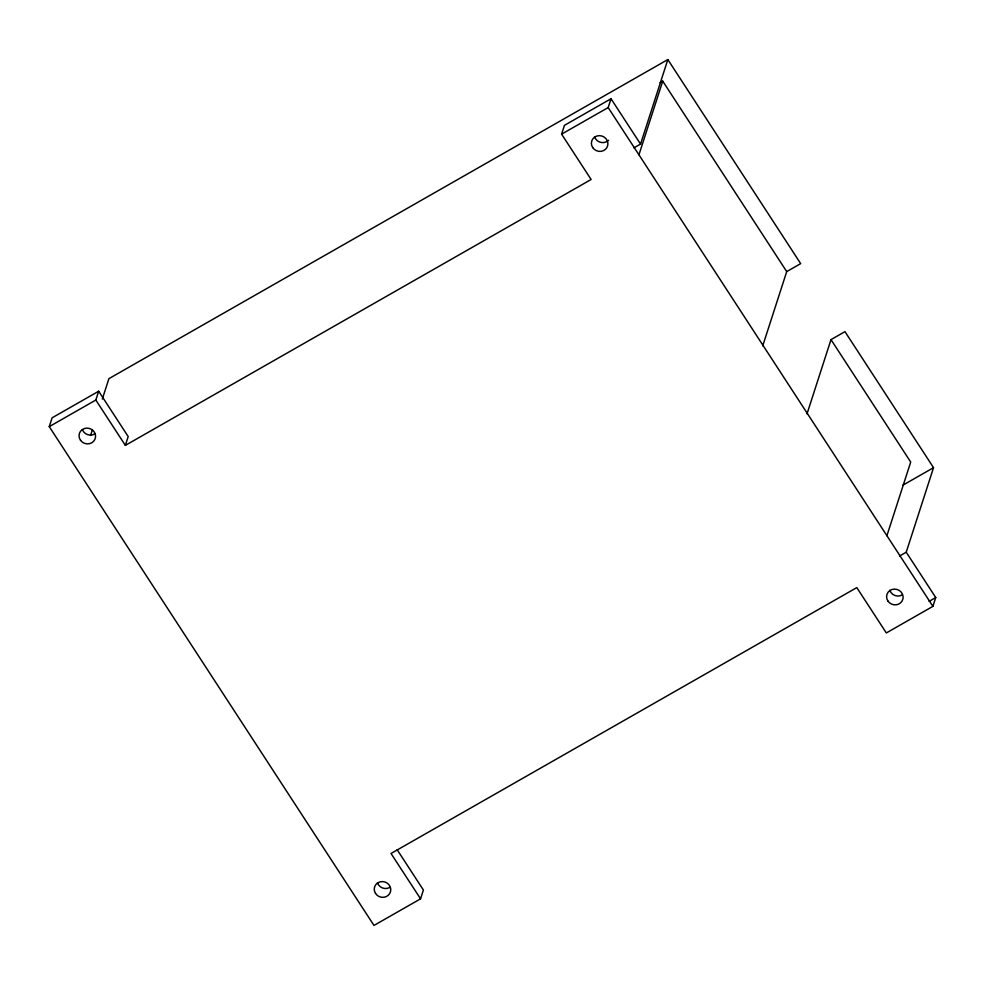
<?xml version="1.0" encoding="UTF-8"?>
<svg xmlns="http://www.w3.org/2000/svg" width="985" height="985" viewBox="0 0 985 985"><rect width="100%" height="100%" fill="white"/><g stroke="black" fill="none" stroke-linecap="round" stroke-linejoin="round"><path stroke-width="1.48" d="M397.152 849.723L423.402 890.034L420.558 898.837L373.98 925.432L49.25 426.628L52.094 417.825L98.672 391.23L128.198 436.577L125.354 445.38L95.828 400.045L98.672 391.23M90.558 435.481L92.442 429.657M102.329 399.048L108.916 378.646L667.842 59.568L800.682 263.623L786.72 271.601L762.722 345.87M125.354 445.38L591.123 179.492L561.598 134.145L564.442 125.341L611.02 98.759L640.545 144.093L633.884 147.898M561.598 134.145L608.176 107.562L611.02 98.759M640.545 144.093L667.842 59.568M638.957 154.768L662.733 81.152L786.72 271.601M807.011 413.885L830.995 339.616L844.97 331.649L933.534 467.678L906.225 552.203L899.576 556.008M886.919 535.668L910.706 462.051L830.995 339.616M420.558 898.837L391.033 853.49L856.802 587.602L886.328 632.949L932.906 606.354L935.75 597.55L906.225 552.203M49.25 426.628L95.828 400.045M660.061 82.678L662.733 81.152M902.851 485.199L933.534 467.678M929.101 601.355L935.75 597.55M608.176 107.562L932.906 606.354M94.929 433.794A8.311 7.843 17.9 0 1 82.383 429.682M608.582 140.264A8.311 7.843 17.9 0 1 594.595 136.816M902.125 594.977A8.311 7.843 17.9 0 1 889.812 590.261M389.777 887.46A8.311 7.843 17.9 0 1 377.452 882.745M592.662 147.516A8.311 7.843 17.9 0 0 606.982 147.418A8.311 7.843 17.9 0 0 599.311 135.647A8.311 7.843 17.9 0 0 592.662 147.516M80.548 440.344A8.311 7.843 17.9 0 0 94.819 439.544A8.311 7.843 17.9 0 0 86.532 428.13A8.311 7.843 17.9 0 0 80.548 440.344M375.519 893.444A8.311 7.843 17.9 0 0 389.838 893.358A8.311 7.843 17.9 0 0 382.168 881.575A8.311 7.843 17.9 0 0 375.519 893.444M887.867 600.961A8.311 7.843 17.9 0 0 902.186 600.875A8.311 7.843 17.9 0 0 894.515 589.092A8.311 7.843 17.9 0 0 887.867 600.961"/></g></svg>
